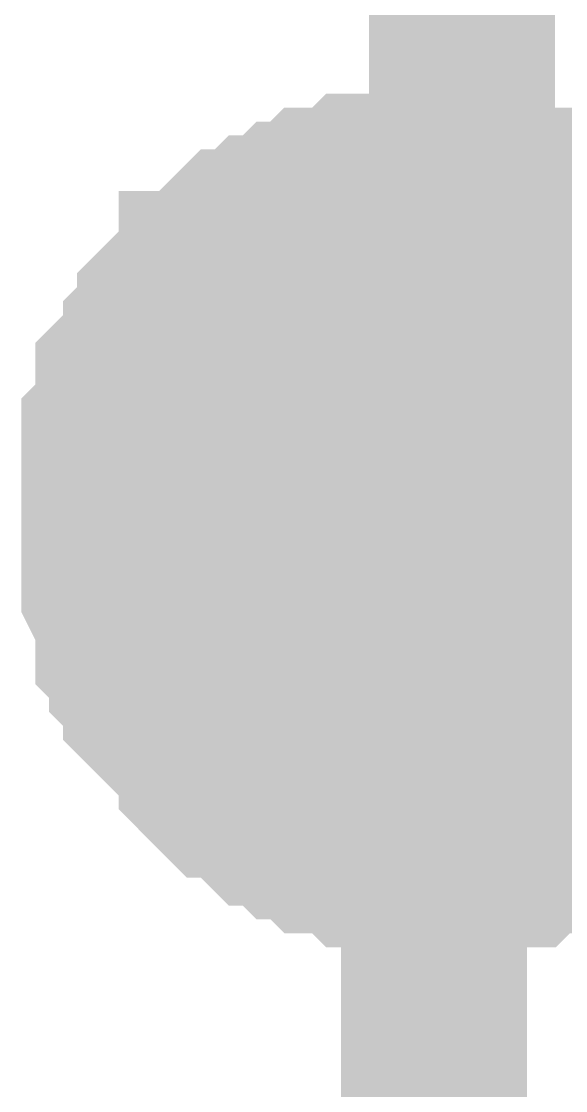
# Model space of a CAD drawing. Header units: millimetres. Extents: x 0 to 800, y 0 to 567.
# Drawn here: x 204.489 to 205.366, y 118.982 to 120.705 of the extents above; entities that cross this region are included whole.
import ezdxf

# ---------------------------------------------------------------- set-up
doc = ezdxf.new("R2010")
doc.units = ezdxf.units.MM
doc.layers.add('Sheet', color=255, linetype='Continuous')

msp = doc.modelspace()

# ---------------------------------------------------------------- linework, layer by layer
at = {"layer": 'Sheet'}
for points, const_width in [([(205.1992, 121.8493), (205.1992, 119.8782)], 0.2997), ([(204.6392, 119.9454), (204.6392, 119.9678), (204.6392, 119.9902), (204.6392, 120.0126), (204.6392, 120.035), (204.6616, 120.0574), (204.6616, 120.0798), (204.6616, 120.1246), (204.684, 120.147), (204.684, 120.147), (204.7064, 120.1694), (204.7064, 120.1918), (204.7288, 120.2142), (204.7288, 120.2366), (204.7512, 120.259), (204.7736, 120.2814), (204.796, 120.2814), (204.796, 120.3038), (204.8184, 120.3262), (204.8408, 120.3486), (204.8632, 120.3486), (204.8856, 120.371), (204.908, 120.371), (204.9304, 120.3934), (204.9528, 120.3934), (204.9752, 120.4158), (204.9976, 120.4158), (205.02, 120.4158), (205.0424, 120.4382), (205.0648, 120.4382), (205.1096, 120.4382), (205.132, 120.4382), (205.1544, 120.4382)], 0.2997), ([(204.6392, 119.9454), (204.6392, 119.9678), (204.6392, 119.9902), (204.6392, 120.0126), (204.6392, 120.035), (204.6616, 120.0574), (204.6616, 120.0798), (204.6616, 120.1246), (204.684, 120.147), (204.684, 120.147), (204.7064, 120.1694), (204.7064, 120.1918), (204.7288, 120.2142), (204.7288, 120.2366), (204.7512, 120.259), (204.7736, 120.2814), (204.796, 120.2814), (204.796, 120.3038), (204.8184, 120.3262), (204.8408, 120.3486), (204.8632, 120.3486), (204.8856, 120.371), (204.908, 120.371), (204.9304, 120.3934), (204.9528, 120.3934), (204.9752, 120.4158), (204.9976, 120.4158), (205.02, 120.4158), (205.0424, 120.4382), (205.0648, 120.4382), (205.1096, 120.4382), (205.132, 120.4382), (205.1544, 120.4382)], 0.2997), ([(205.1544, 120.4382), (205.1544, 120.4382)], 0.2997), ([(205.1544, 120.4382), (205.1768, 120.4382), (205.1992, 120.4382), (205.2216, 120.4382), (205.244, 120.4382), (205.2888, 120.4158), (205.3112, 120.4158), (205.3336, 120.4158), (205.356, 120.3934), (205.3784, 120.3934), (205.4008, 120.371), (205.4232, 120.371), (205.4456, 120.3486), (205.4456, 120.3486), (205.468, 120.3262), (205.4904, 120.3038), (205.5128, 120.2814), (205.5352, 120.2814)], 0.2997), ([(205.1544, 120.4382), (205.1544, 120.4382)], 0.2997), ([(205.1544, 120.4382), (205.1768, 120.4382), (205.1992, 120.4382), (205.2216, 120.4382), (205.244, 120.4382), (205.2888, 120.4158), (205.3112, 120.4158), (205.3336, 120.4158), (205.356, 120.3934), (205.3784, 120.3934), (205.4008, 120.371), (205.4232, 120.371), (205.4456, 120.3486), (205.4456, 120.3486), (205.468, 120.3262), (205.4904, 120.3038), (205.5128, 120.2814), (205.5352, 120.2814)], 0.2997), ([(204.6392, 119.8782), (204.6392, 119.9006), (204.6392, 119.923), (204.6392, 119.9678), (204.6392, 119.9902), (204.6616, 120.0126), (204.6616, 120.035), (204.6616, 120.0574), (204.684, 120.0798), (204.684, 120.1022), (204.7064, 120.1246), (204.7064, 120.147), (204.7288, 120.1694), (204.7288, 120.1918), (204.7512, 120.2142), (204.7736, 120.2366), (204.796, 120.2366), (204.796, 120.259), (204.8184, 120.2814), (204.8408, 120.3038), (204.8632, 120.3038), (204.8856, 120.3262), (204.908, 120.3262), (204.9304, 120.3486), (204.9528, 120.3486), (204.9752, 120.371), (204.9976, 120.371), (205.02, 120.371), (205.0424, 120.3934), (205.0648, 120.3934), (205.1096, 120.3934), (205.132, 120.3934), (205.1544, 120.3934)], 0.2997), ([(204.6392, 119.8782), (204.6392, 119.9006), (204.6392, 119.923), (204.6392, 119.9678), (204.6392, 119.9902), (204.6616, 120.0126), (204.6616, 120.035), (204.6616, 120.0574), (204.684, 120.0798), (204.684, 120.1022), (204.7064, 120.1246), (204.7064, 120.147), (204.7288, 120.1694), (204.7288, 120.1918), (204.7512, 120.2142), (204.7736, 120.2366), (204.796, 120.2366), (204.796, 120.259), (204.8184, 120.2814), (204.8408, 120.3038), (204.8632, 120.3038), (204.8856, 120.3262), (204.908, 120.3262), (204.9304, 120.3486), (204.9528, 120.3486), (204.9752, 120.371), (204.9976, 120.371), (205.02, 120.371), (205.0424, 120.3934), (205.0648, 120.3934), (205.1096, 120.3934), (205.132, 120.3934), (205.1544, 120.3934)], 0.2997), ([(204.6392, 119.8782), (204.6392, 119.9006), (204.6392, 119.923), (204.6392, 119.9678), (204.6392, 119.9902), (204.6616, 120.0126), (204.6616, 120.035), (204.6616, 120.0574), (204.684, 120.0798), (204.684, 120.1022), (204.7064, 120.1246), (204.7064, 120.147), (204.7288, 120.1694), (204.7288, 120.1918), (204.7512, 120.2142), (204.7736, 120.2366), (204.796, 120.2366), (204.796, 120.259), (204.8184, 120.2814), (204.8408, 120.3038), (204.8632, 120.3038), (204.8856, 120.3262), (204.908, 120.3262), (204.9304, 120.3486), (204.9528, 120.3486), (204.9752, 120.371), (204.9976, 120.371), (205.02, 120.371), (205.0424, 120.3934), (205.0648, 120.3934), (205.1096, 120.3934), (205.132, 120.3934), (205.1544, 120.3934)], 0.2997), ([(204.6392, 119.8782), (204.6392, 119.9006), (204.6392, 119.923), (204.6392, 119.9678), (204.6392, 119.9902), (204.6616, 120.0126), (204.6616, 120.035), (204.6616, 120.0574), (204.684, 120.0798), (204.684, 120.1022), (204.7064, 120.1246), (204.7064, 120.147), (204.7288, 120.1694), (204.7288, 120.1918), (204.7512, 120.2142), (204.7736, 120.2366), (204.796, 120.2366), (204.796, 120.259), (204.8184, 120.2814), (204.8408, 120.3038), (204.8632, 120.3038), (204.8856, 120.3262), (204.908, 120.3262), (204.9304, 120.3486), (204.9528, 120.3486), (204.9752, 120.371), (204.9976, 120.371), (205.02, 120.371), (205.0424, 120.3934), (205.0648, 120.3934), (205.1096, 120.3934), (205.132, 120.3934), (205.1544, 120.3934)], 0.2997), ([(204.684, 119.8782), (204.684, 119.9006), (204.684, 119.923), (204.684, 119.9678), (204.684, 119.9902), (204.7064, 120.0126), (204.7064, 120.035), (204.7064, 120.0574), (204.7288, 120.0798), (204.7288, 120.1022), (204.7512, 120.1246), (204.7512, 120.147), (204.7736, 120.1694), (204.7736, 120.1918), (204.796, 120.2142), (204.8184, 120.2366), (204.8408, 120.2366), (204.8408, 120.259), (204.8632, 120.2814), (204.8856, 120.3038), (204.908, 120.3038), (204.9304, 120.3262), (204.9528, 120.3262), (204.9752, 120.3486), (204.9976, 120.3486), (205.02, 120.371), (205.0424, 120.371), (205.0648, 120.371), (205.0872, 120.3934), (205.1096, 120.3934), (205.1544, 120.3934), (205.1768, 120.3934), (205.1992, 120.3934)], 0.2997), ([(204.684, 119.8782), (204.684, 119.9006), (204.684, 119.923), (204.684, 119.9678), (204.684, 119.9902), (204.7064, 120.0126), (204.7064, 120.035), (204.7064, 120.0574), (204.7288, 120.0798), (204.7288, 120.1022), (204.7512, 120.1246), (204.7512, 120.147), (204.7736, 120.1694), (204.7736, 120.1918), (204.796, 120.2142), (204.8184, 120.2366), (204.8408, 120.2366), (204.8408, 120.259), (204.8632, 120.2814), (204.8856, 120.3038), (204.908, 120.3038), (204.9304, 120.3262), (204.9528, 120.3262), (204.9752, 120.3486), (204.9976, 120.3486), (205.02, 120.371), (205.0424, 120.371), (205.0648, 120.371), (205.0872, 120.3934), (205.1096, 120.3934), (205.1544, 120.3934), (205.1768, 120.3934), (205.1992, 120.3934)], 0.2997), ([(204.684, 119.8782), (204.684, 119.9006), (204.684, 119.923), (204.684, 119.9678), (204.684, 119.9902), (204.7064, 120.0126), (204.7064, 120.035), (204.7064, 120.0574), (204.7288, 120.0798), (204.7288, 120.1022), (204.7512, 120.1246), (204.7512, 120.147), (204.7736, 120.1694), (204.7736, 120.1918), (204.796, 120.2142), (204.8184, 120.2366), (204.8408, 120.2366), (204.8408, 120.259), (204.8632, 120.2814), (204.8856, 120.3038), (204.908, 120.3038), (204.9304, 120.3262), (204.9528, 120.3262), (204.9752, 120.3486), (204.9976, 120.3486), (205.02, 120.371), (205.0424, 120.371), (205.0648, 120.371), (205.0872, 120.3934), (205.1096, 120.3934), (205.1544, 120.3934), (205.1768, 120.3934), (205.1992, 120.3934)], 0.2997), ([(204.684, 119.8782), (204.684, 119.9006), (204.684, 119.923), (204.684, 119.9678), (204.684, 119.9902), (204.7064, 120.0126), (204.7064, 120.035), (204.7064, 120.0574), (204.7288, 120.0798), (204.7288, 120.1022), (204.7512, 120.1246), (204.7512, 120.147), (204.7736, 120.1694), (204.7736, 120.1918), (204.796, 120.2142), (204.8184, 120.2366), (204.8408, 120.2366), (204.8408, 120.259), (204.8632, 120.2814), (204.8856, 120.3038), (204.908, 120.3038), (204.9304, 120.3262), (204.9528, 120.3262), (204.9752, 120.3486), (204.9976, 120.3486), (205.02, 120.371), (205.0424, 120.371), (205.0648, 120.371), (205.0872, 120.3934), (205.1096, 120.3934), (205.1544, 120.3934), (205.1768, 120.3934), (205.1992, 120.3934)], 0.2997), ([(205.1544, 120.3934), (205.1544, 120.3934)], 0.2997), ([(205.1544, 120.3934), (205.1768, 120.3934), (205.1992, 120.3934), (205.2216, 120.3934), (205.244, 120.3934), (205.2888, 120.371), (205.3112, 120.371), (205.3336, 120.371), (205.356, 120.3486), (205.3784, 120.3486), (205.4008, 120.3262), (205.4232, 120.3262), (205.4456, 120.3038), (205.4456, 120.3038), (205.468, 120.2814), (205.4904, 120.259), (205.5128, 120.2366), (205.5352, 120.2366)], 0.2997), ([(205.1544, 120.3934), (205.1544, 120.3934)], 0.2997), ([(205.1544, 120.3934), (205.1768, 120.3934), (205.1992, 120.3934), (205.2216, 120.3934), (205.244, 120.3934), (205.2888, 120.371), (205.3112, 120.371), (205.3336, 120.371), (205.356, 120.3486), (205.3784, 120.3486), (205.4008, 120.3262), (205.4232, 120.3262), (205.4456, 120.3038), (205.4456, 120.3038), (205.468, 120.2814), (205.4904, 120.259), (205.5128, 120.2366), (205.5352, 120.2366)], 0.2997), ([(205.1544, 120.3934), (205.1544, 120.3934)], 0.2997), ([(205.1544, 120.3934), (205.1768, 120.3934), (205.1992, 120.3934), (205.2216, 120.3934), (205.244, 120.3934), (205.2888, 120.371), (205.3112, 120.371), (205.3336, 120.371), (205.356, 120.3486), (205.3784, 120.3486), (205.4008, 120.3262), (205.4232, 120.3262), (205.4456, 120.3038), (205.4456, 120.3038), (205.468, 120.2814), (205.4904, 120.259), (205.5128, 120.2366), (205.5352, 120.2366)], 0.2997), ([(205.1544, 120.3934), (205.1544, 120.3934)], 0.2997), ([(205.1544, 120.3934), (205.1768, 120.3934), (205.1992, 120.3934), (205.2216, 120.3934), (205.244, 120.3934), (205.2888, 120.371), (205.3112, 120.371), (205.3336, 120.371), (205.356, 120.3486), (205.3784, 120.3486), (205.4008, 120.3262), (205.4232, 120.3262), (205.4456, 120.3038), (205.4456, 120.3038), (205.468, 120.2814), (205.4904, 120.259), (205.5128, 120.2366), (205.5352, 120.2366)], 0.2997), ([(205.1992, 120.3934), (205.1992, 120.3934)], 0.2997), ([(205.1992, 120.3934), (205.2216, 120.3934), (205.244, 120.3934), (205.2664, 120.3934), (205.2888, 120.3934), (205.3112, 120.371), (205.3336, 120.371), (205.3784, 120.371), (205.4008, 120.3486), (205.4008, 120.3486), (205.4232, 120.3262), (205.4456, 120.3262), (205.468, 120.3038), (205.4904, 120.3038), (205.5128, 120.2814), (205.5352, 120.259)], 0.2997), ([(205.1992, 120.3934), (205.1992, 120.3934)], 0.2997), ([(205.1992, 120.3934), (205.2216, 120.3934), (205.244, 120.3934), (205.2664, 120.3934), (205.2888, 120.3934), (205.3112, 120.371), (205.3336, 120.371), (205.3784, 120.371), (205.4008, 120.3486), (205.4008, 120.3486), (205.4232, 120.3262), (205.4456, 120.3262), (205.468, 120.3038), (205.4904, 120.3038), (205.5128, 120.2814), (205.5352, 120.259)], 0.2997), ([(205.1992, 120.3934), (205.1992, 120.3934)], 0.2997), ([(205.1992, 120.3934), (205.2216, 120.3934), (205.244, 120.3934), (205.2664, 120.3934), (205.2888, 120.3934), (205.3112, 120.371), (205.3336, 120.371), (205.3784, 120.371), (205.4008, 120.3486), (205.4008, 120.3486), (205.4232, 120.3262), (205.4456, 120.3262), (205.468, 120.3038), (205.4904, 120.3038), (205.5128, 120.2814), (205.5352, 120.259)], 0.2997), ([(205.1992, 120.3934), (205.1992, 120.3934)], 0.2997), ([(205.1992, 120.3934), (205.2216, 120.3934), (205.244, 120.3934), (205.2664, 120.3934), (205.2888, 120.3934), (205.3112, 120.371), (205.3336, 120.371), (205.3784, 120.371), (205.4008, 120.3486), (205.4008, 120.3486), (205.4232, 120.3262), (205.4456, 120.3262), (205.468, 120.3038), (205.4904, 120.3038), (205.5128, 120.2814), (205.5352, 120.259)], 0.2997), ([(204.6392, 119.9454), (204.6392, 119.9678), (204.6392, 119.9902), (204.6392, 120.0126), (204.6392, 120.035), (204.6616, 120.0574), (204.6616, 120.0798), (204.6616, 120.1246), (204.684, 120.147), (204.684, 120.147), (204.7064, 120.1694), (204.7064, 120.1918), (204.7288, 120.2142), (204.7288, 120.2366), (204.7512, 120.259), (204.7736, 120.2814), (204.796, 120.2814), (204.796, 120.3038), (204.8184, 120.3262), (204.8408, 120.3486), (204.8632, 120.3486), (204.8856, 120.371), (204.908, 120.371), (204.9304, 120.3934), (204.9528, 120.3934), (204.9752, 120.4158), (204.9976, 120.4158), (205.02, 120.4158), (205.0424, 120.4382), (205.0648, 120.4382), (205.1096, 120.4382), (205.132, 120.4382), (205.1544, 120.4382)], 0.0991), ([(204.6392, 119.9454), (204.6392, 119.9678), (204.6392, 119.9902), (204.6392, 120.0126), (204.6392, 120.035), (204.6616, 120.0574), (204.6616, 120.0798), (204.6616, 120.1246), (204.684, 120.147), (204.684, 120.147), (204.7064, 120.1694), (204.7064, 120.1918), (204.7288, 120.2142), (204.7288, 120.2366), (204.7512, 120.259), (204.7736, 120.2814), (204.796, 120.2814), (204.796, 120.3038), (204.8184, 120.3262), (204.8408, 120.3486), (204.8632, 120.3486), (204.8856, 120.371), (204.908, 120.371), (204.9304, 120.3934), (204.9528, 120.3934), (204.9752, 120.4158), (204.9976, 120.4158), (205.02, 120.4158), (205.0424, 120.4382), (205.0648, 120.4382), (205.1096, 120.4382), (205.132, 120.4382), (205.1544, 120.4382)], 0.0991), ([(205.1544, 120.4382), (205.1544, 120.4382)], 0.0991), ([(205.1544, 120.4382), (205.1768, 120.4382), (205.1992, 120.4382), (205.2216, 120.4382), (205.244, 120.4382), (205.2888, 120.4158), (205.3112, 120.4158), (205.3336, 120.4158), (205.356, 120.3934), (205.3784, 120.3934), (205.4008, 120.371), (205.4232, 120.371)], 0.0991), ([(205.1544, 120.4382), (205.1544, 120.4382)], 0.0991), ([(205.1544, 120.4382), (205.1768, 120.4382), (205.1992, 120.4382), (205.2216, 120.4382), (205.244, 120.4382), (205.2888, 120.4158), (205.3112, 120.4158), (205.3336, 120.4158), (205.356, 120.3934), (205.3784, 120.3934), (205.4008, 120.371), (205.4232, 120.371)], 0.0991), ([(204.6392, 119.8782), (204.6392, 119.9006), (204.6392, 119.923), (204.6392, 119.9678), (204.6392, 119.9902), (204.6616, 120.0126), (204.6616, 120.035), (204.6616, 120.0574), (204.684, 120.0798), (204.684, 120.1022), (204.7064, 120.1246), (204.7064, 120.147), (204.7288, 120.1694), (204.7288, 120.1918), (204.7512, 120.2142), (204.7736, 120.2366), (204.796, 120.2366), (204.796, 120.259), (204.8184, 120.2814), (204.8408, 120.3038), (204.8632, 120.3038), (204.8856, 120.3262), (204.908, 120.3262), (204.9304, 120.3486), (204.9528, 120.3486), (204.9752, 120.371), (204.9976, 120.371), (205.02, 120.371), (205.0424, 120.3934), (205.0648, 120.3934), (205.1096, 120.3934), (205.132, 120.3934), (205.1544, 120.3934)], 0.0991), ([(204.6392, 119.8782), (204.6392, 119.9006), (204.6392, 119.923), (204.6392, 119.9678), (204.6392, 119.9902), (204.6616, 120.0126), (204.6616, 120.035), (204.6616, 120.0574), (204.684, 120.0798), (204.684, 120.1022), (204.7064, 120.1246), (204.7064, 120.147), (204.7288, 120.1694), (204.7288, 120.1918), (204.7512, 120.2142), (204.7736, 120.2366), (204.796, 120.2366), (204.796, 120.259), (204.8184, 120.2814), (204.8408, 120.3038), (204.8632, 120.3038), (204.8856, 120.3262), (204.908, 120.3262), (204.9304, 120.3486), (204.9528, 120.3486), (204.9752, 120.371), (204.9976, 120.371), (205.02, 120.371), (205.0424, 120.3934), (205.0648, 120.3934), (205.1096, 120.3934), (205.132, 120.3934), (205.1544, 120.3934)], 0.0991), ([(204.6392, 119.8782), (204.6392, 119.9006), (204.6392, 119.923), (204.6392, 119.9678), (204.6392, 119.9902), (204.6616, 120.0126), (204.6616, 120.035), (204.6616, 120.0574), (204.684, 120.0798), (204.684, 120.1022), (204.7064, 120.1246), (204.7064, 120.147), (204.7288, 120.1694), (204.7288, 120.1918), (204.7512, 120.2142), (204.7736, 120.2366), (204.796, 120.2366), (204.796, 120.259), (204.8184, 120.2814), (204.8408, 120.3038), (204.8632, 120.3038), (204.8856, 120.3262), (204.908, 120.3262), (204.9304, 120.3486), (204.9528, 120.3486), (204.9752, 120.371), (204.9976, 120.371), (205.02, 120.371), (205.0424, 120.3934), (205.0648, 120.3934), (205.1096, 120.3934), (205.132, 120.3934), (205.1544, 120.3934)], 0.0991), ([(204.6392, 119.8782), (204.6392, 119.9006), (204.6392, 119.923), (204.6392, 119.9678), (204.6392, 119.9902), (204.6616, 120.0126), (204.6616, 120.035), (204.6616, 120.0574), (204.684, 120.0798), (204.684, 120.1022), (204.7064, 120.1246), (204.7064, 120.147), (204.7288, 120.1694), (204.7288, 120.1918), (204.7512, 120.2142), (204.7736, 120.2366), (204.796, 120.2366), (204.796, 120.259), (204.8184, 120.2814), (204.8408, 120.3038), (204.8632, 120.3038), (204.8856, 120.3262), (204.908, 120.3262), (204.9304, 120.3486), (204.9528, 120.3486), (204.9752, 120.371), (204.9976, 120.371), (205.02, 120.371), (205.0424, 120.3934), (205.0648, 120.3934), (205.1096, 120.3934), (205.132, 120.3934), (205.1544, 120.3934)], 0.0991), ([(204.684, 119.8782), (204.684, 119.9006), (204.684, 119.923), (204.684, 119.9678), (204.684, 119.9902), (204.7064, 120.0126), (204.7064, 120.035), (204.7064, 120.0574), (204.7288, 120.0798), (204.7288, 120.1022), (204.7512, 120.1246), (204.7512, 120.147), (204.7736, 120.1694), (204.7736, 120.1918), (204.796, 120.2142), (204.8184, 120.2366), (204.8408, 120.2366), (204.8408, 120.259), (204.8632, 120.2814), (204.8856, 120.3038), (204.908, 120.3038), (204.9304, 120.3262), (204.9528, 120.3262), (204.9752, 120.3486), (204.9976, 120.3486), (205.02, 120.371), (205.0424, 120.371), (205.0648, 120.371), (205.0872, 120.3934), (205.1096, 120.3934), (205.1544, 120.3934), (205.1768, 120.3934), (205.1992, 120.3934)], 0.0991), ([(204.684, 119.8782), (204.684, 119.9006), (204.684, 119.923), (204.684, 119.9678), (204.684, 119.9902), (204.7064, 120.0126), (204.7064, 120.035), (204.7064, 120.0574), (204.7288, 120.0798), (204.7288, 120.1022), (204.7512, 120.1246), (204.7512, 120.147), (204.7736, 120.1694), (204.7736, 120.1918), (204.796, 120.2142), (204.8184, 120.2366), (204.8408, 120.2366), (204.8408, 120.259), (204.8632, 120.2814), (204.8856, 120.3038), (204.908, 120.3038), (204.9304, 120.3262), (204.9528, 120.3262), (204.9752, 120.3486), (204.9976, 120.3486), (205.02, 120.371), (205.0424, 120.371), (205.0648, 120.371), (205.0872, 120.3934), (205.1096, 120.3934), (205.1544, 120.3934), (205.1768, 120.3934), (205.1992, 120.3934)], 0.0991), ([(204.684, 119.8782), (204.684, 119.9006), (204.684, 119.923), (204.684, 119.9678), (204.684, 119.9902), (204.7064, 120.0126), (204.7064, 120.035), (204.7064, 120.0574), (204.7288, 120.0798), (204.7288, 120.1022), (204.7512, 120.1246), (204.7512, 120.147), (204.7736, 120.1694), (204.7736, 120.1918), (204.796, 120.2142), (204.8184, 120.2366), (204.8408, 120.2366), (204.8408, 120.259), (204.8632, 120.2814), (204.8856, 120.3038), (204.908, 120.3038), (204.9304, 120.3262), (204.9528, 120.3262), (204.9752, 120.3486), (204.9976, 120.3486), (205.02, 120.371), (205.0424, 120.371), (205.0648, 120.371), (205.0872, 120.3934), (205.1096, 120.3934), (205.1544, 120.3934), (205.1768, 120.3934), (205.1992, 120.3934)], 0.0991), ([(204.684, 119.8782), (204.684, 119.9006), (204.684, 119.923), (204.684, 119.9678), (204.684, 119.9902), (204.7064, 120.0126), (204.7064, 120.035), (204.7064, 120.0574), (204.7288, 120.0798), (204.7288, 120.1022), (204.7512, 120.1246), (204.7512, 120.147), (204.7736, 120.1694), (204.7736, 120.1918), (204.796, 120.2142), (204.8184, 120.2366), (204.8408, 120.2366), (204.8408, 120.259), (204.8632, 120.2814), (204.8856, 120.3038), (204.908, 120.3038), (204.9304, 120.3262), (204.9528, 120.3262), (204.9752, 120.3486), (204.9976, 120.3486), (205.02, 120.371), (205.0424, 120.371), (205.0648, 120.371), (205.0872, 120.3934), (205.1096, 120.3934), (205.1544, 120.3934), (205.1768, 120.3934), (205.1992, 120.3934)], 0.0991), ([(205.1544, 120.3934), (205.1544, 120.3934)], 0.0991), ([(205.1544, 120.3934), (205.1768, 120.3934), (205.1992, 120.3934), (205.2216, 120.3934), (205.244, 120.3934), (205.2888, 120.371), (205.3112, 120.371), (205.3336, 120.371), (205.356, 120.3486), (205.3784, 120.3486), (205.4008, 120.3262), (205.4232, 120.3262)], 0.0991), ([(205.1544, 120.3934), (205.1544, 120.3934)], 0.0991), ([(205.1544, 120.3934), (205.1768, 120.3934), (205.1992, 120.3934), (205.2216, 120.3934), (205.244, 120.3934), (205.2888, 120.371), (205.3112, 120.371), (205.3336, 120.371), (205.356, 120.3486), (205.3784, 120.3486), (205.4008, 120.3262), (205.4232, 120.3262)], 0.0991), ([(205.1544, 120.3934), (205.1544, 120.3934)], 0.0991), ([(205.1544, 120.3934), (205.1768, 120.3934), (205.1992, 120.3934), (205.2216, 120.3934), (205.244, 120.3934), (205.2888, 120.371), (205.3112, 120.371), (205.3336, 120.371), (205.356, 120.3486), (205.3784, 120.3486), (205.4008, 120.3262), (205.4232, 120.3262)], 0.0991), ([(205.1544, 120.3934), (205.1544, 120.3934)], 0.0991), ([(205.1544, 120.3934), (205.1768, 120.3934), (205.1992, 120.3934), (205.2216, 120.3934), (205.244, 120.3934), (205.2888, 120.371), (205.3112, 120.371), (205.3336, 120.371), (205.356, 120.3486), (205.3784, 120.3486), (205.4008, 120.3262), (205.4232, 120.3262)], 0.0991), ([(205.1992, 120.3934), (205.1992, 120.3934)], 0.0991), ([(205.1992, 120.3934), (205.2216, 120.3934), (205.244, 120.3934), (205.2664, 120.3934), (205.2888, 120.3934), (205.3112, 120.371), (205.3336, 120.371), (205.3784, 120.371), (205.4008, 120.3486), (205.4008, 120.3486), (205.4232, 120.3262)], 0.0991), ([(205.1992, 120.3934), (205.1992, 120.3934)], 0.0991), ([(205.1992, 120.3934), (205.2216, 120.3934), (205.244, 120.3934), (205.2664, 120.3934), (205.2888, 120.3934), (205.3112, 120.371), (205.3336, 120.371), (205.3784, 120.371), (205.4008, 120.3486), (205.4008, 120.3486), (205.4232, 120.3262)], 0.0991), ([(205.1992, 120.3934), (205.1992, 120.3934)], 0.0991), ([(205.1992, 120.3934), (205.2216, 120.3934), (205.244, 120.3934), (205.2664, 120.3934), (205.2888, 120.3934), (205.3112, 120.371), (205.3336, 120.371), (205.3784, 120.371), (205.4008, 120.3486), (205.4008, 120.3486), (205.4232, 120.3262)], 0.0991), ([(205.1992, 120.3934), (205.1992, 120.3934)], 0.0991), ([(205.1992, 120.3934), (205.2216, 120.3934), (205.244, 120.3934), (205.2664, 120.3934), (205.2888, 120.3934), (205.3112, 120.371), (205.3336, 120.371), (205.3784, 120.371), (205.4008, 120.3486), (205.4008, 120.3486), (205.4232, 120.3262)], 0.0991), ([(205.1544, 119.4302), (205.132, 119.4302), (205.1096, 119.4302), (205.0648, 119.4302), (205.0424, 119.4302), (205.02, 119.4526), (204.9976, 119.4526), (204.9752, 119.4526), (204.9528, 119.475), (204.9304, 119.475), (204.908, 119.4974), (204.8856, 119.4974), (204.8632, 119.5198), (204.8408, 119.5198), (204.8184, 119.5422), (204.796, 119.5646), (204.796, 119.587), (204.7736, 119.587), (204.7512, 119.6094), (204.7288, 119.6318), (204.7288, 119.6542), (204.7064, 119.6766), (204.7064, 119.699), (204.684, 119.7214), (204.684, 119.7438), (204.6616, 119.7662), (204.6616, 119.7886), (204.6616, 119.811), (204.6392, 119.8334), (204.6392, 119.8558), (204.6392, 119.9006), (204.6392, 119.923), (204.6392, 119.9454)], 0.2997), ([(204.6392, 119.9454), (204.6392, 119.9454)], 0.2997), ([(205.1544, 119.4302), (205.132, 119.4302), (205.1096, 119.4302), (205.0648, 119.4302), (205.0424, 119.4302), (205.02, 119.4526), (204.9976, 119.4526), (204.9752, 119.4526), (204.9528, 119.475), (204.9304, 119.475), (204.908, 119.4974), (204.8856, 119.4974), (204.8632, 119.5198), (204.8408, 119.5198), (204.8184, 119.5422), (204.796, 119.5646), (204.796, 119.587), (204.7736, 119.587), (204.7512, 119.6094), (204.7288, 119.6318), (204.7288, 119.6542), (204.7064, 119.6766), (204.7064, 119.699), (204.684, 119.7214), (204.684, 119.7438), (204.6616, 119.7662), (204.6616, 119.7886), (204.6616, 119.811), (204.6392, 119.8334), (204.6392, 119.8558), (204.6392, 119.9006), (204.6392, 119.923), (204.6392, 119.9454)], 0.2997), ([(204.6392, 119.9454), (204.6392, 119.9454)], 0.2997), ([(205.1544, 116.8096), (205.1544, 119.8782), (205.1544, 119.9454)], 0.2997), ([(205.1544, 119.363), (205.132, 119.363), (205.1096, 119.363), (205.0648, 119.363), (205.0424, 119.363), (205.02, 119.3854), (204.9976, 119.3854), (204.9752, 119.3854), (204.9528, 119.4078), (204.9304, 119.4078), (204.908, 119.4302), (204.8856, 119.4302), (204.8632, 119.4526), (204.8408, 119.475), (204.8184, 119.475), (204.796, 119.4974), (204.796, 119.5198), (204.7736, 119.5422), (204.7512, 119.5646), (204.7288, 119.587), (204.7288, 119.587), (204.7064, 119.6094), (204.7064, 119.6318), (204.684, 119.6542), (204.684, 119.6766), (204.6616, 119.699), (204.6616, 119.7214), (204.6616, 119.7438), (204.6392, 119.7886), (204.6392, 119.811), (204.6392, 119.8334), (204.6392, 119.8558), (204.6392, 119.8782)], 0.2997), ([(204.6392, 119.8782), (204.6392, 119.8782)], 0.2997), ([(205.1544, 119.363), (205.132, 119.363), (205.1096, 119.363), (205.0648, 119.363), (205.0424, 119.363), (205.02, 119.3854), (204.9976, 119.3854), (204.9752, 119.3854), (204.9528, 119.4078), (204.9304, 119.4078), (204.908, 119.4302), (204.8856, 119.4302), (204.8632, 119.4526), (204.8408, 119.475), (204.8184, 119.475), (204.796, 119.4974), (204.796, 119.5198), (204.7736, 119.5422), (204.7512, 119.5646), (204.7288, 119.587), (204.7288, 119.587), (204.7064, 119.6094), (204.7064, 119.6318), (204.684, 119.6542), (204.684, 119.6766), (204.6616, 119.699), (204.6616, 119.7214), (204.6616, 119.7438), (204.6392, 119.7886), (204.6392, 119.811), (204.6392, 119.8334), (204.6392, 119.8558), (204.6392, 119.8782)], 0.2997), ([(204.6392, 119.8782), (204.6392, 119.8782)], 0.2997), ([(205.1544, 119.363), (205.132, 119.363), (205.1096, 119.363), (205.0648, 119.363), (205.0424, 119.363), (205.02, 119.3854), (204.9976, 119.3854), (204.9752, 119.3854), (204.9528, 119.4078), (204.9304, 119.4078), (204.908, 119.4302), (204.8856, 119.4302), (204.8632, 119.4526), (204.8408, 119.475), (204.8184, 119.475), (204.796, 119.4974), (204.796, 119.5198), (204.7736, 119.5422), (204.7512, 119.5646), (204.7288, 119.587), (204.7288, 119.587), (204.7064, 119.6094), (204.7064, 119.6318), (204.684, 119.6542), (204.684, 119.6766), (204.6616, 119.699), (204.6616, 119.7214), (204.6616, 119.7438), (204.6392, 119.7886), (204.6392, 119.811), (204.6392, 119.8334), (204.6392, 119.8558), (204.6392, 119.8782)], 0.2997), ([(204.6392, 119.8782), (204.6392, 119.8782)], 0.2997), ([(205.1544, 119.363), (205.132, 119.363), (205.1096, 119.363), (205.0648, 119.363), (205.0424, 119.363), (205.02, 119.3854), (204.9976, 119.3854), (204.9752, 119.3854), (204.9528, 119.4078), (204.9304, 119.4078), (204.908, 119.4302), (204.8856, 119.4302), (204.8632, 119.4526), (204.8408, 119.475), (204.8184, 119.475), (204.796, 119.4974), (204.796, 119.5198), (204.7736, 119.5422), (204.7512, 119.5646), (204.7288, 119.587), (204.7288, 119.587), (204.7064, 119.6094), (204.7064, 119.6318), (204.684, 119.6542), (204.684, 119.6766), (204.6616, 119.699), (204.6616, 119.7214), (204.6616, 119.7438), (204.6392, 119.7886), (204.6392, 119.811), (204.6392, 119.8334), (204.6392, 119.8558), (204.6392, 119.8782)], 0.2997), ([(204.6392, 119.8782), (204.6392, 119.8782)], 0.2997), ([(205.1992, 119.363), (205.1768, 119.363), (205.1544, 119.363), (205.1096, 119.363), (205.0872, 119.363), (205.0648, 119.3854), (205.0424, 119.3854), (205.02, 119.3854), (204.9976, 119.4078), (204.9752, 119.4078), (204.9528, 119.4302), (204.9304, 119.4302), (204.908, 119.4526), (204.8856, 119.475), (204.8632, 119.475), (204.8408, 119.4974), (204.8408, 119.5198), (204.8184, 119.5422), (204.796, 119.5646), (204.7736, 119.587), (204.7736, 119.587), (204.7512, 119.6094), (204.7512, 119.6318), (204.7288, 119.6542), (204.7288, 119.6766), (204.7064, 119.699), (204.7064, 119.7214), (204.7064, 119.7438), (204.684, 119.7886), (204.684, 119.811), (204.684, 119.8334), (204.684, 119.8558), (204.684, 119.8782)], 0.2997), ([(204.684, 119.8782), (204.684, 119.8782)], 0.2997), ([(205.1992, 119.363), (205.1768, 119.363), (205.1544, 119.363), (205.1096, 119.363), (205.0872, 119.363), (205.0648, 119.3854), (205.0424, 119.3854), (205.02, 119.3854), (204.9976, 119.4078), (204.9752, 119.4078), (204.9528, 119.4302), (204.9304, 119.4302), (204.908, 119.4526), (204.8856, 119.475), (204.8632, 119.475), (204.8408, 119.4974), (204.8408, 119.5198), (204.8184, 119.5422), (204.796, 119.5646), (204.7736, 119.587), (204.7736, 119.587), (204.7512, 119.6094), (204.7512, 119.6318), (204.7288, 119.6542), (204.7288, 119.6766), (204.7064, 119.699), (204.7064, 119.7214), (204.7064, 119.7438), (204.684, 119.7886), (204.684, 119.811), (204.684, 119.8334), (204.684, 119.8558), (204.684, 119.8782)], 0.2997), ([(204.684, 119.8782), (204.684, 119.8782)], 0.2997), ([(205.1992, 119.363), (205.1768, 119.363), (205.1544, 119.363), (205.1096, 119.363), (205.0872, 119.363), (205.0648, 119.3854), (205.0424, 119.3854), (205.02, 119.3854), (204.9976, 119.4078), (204.9752, 119.4078), (204.9528, 119.4302), (204.9304, 119.4302), (204.908, 119.4526), (204.8856, 119.475), (204.8632, 119.475), (204.8408, 119.4974), (204.8408, 119.5198), (204.8184, 119.5422), (204.796, 119.5646), (204.7736, 119.587), (204.7736, 119.587), (204.7512, 119.6094), (204.7512, 119.6318), (204.7288, 119.6542), (204.7288, 119.6766), (204.7064, 119.699), (204.7064, 119.7214), (204.7064, 119.7438), (204.684, 119.7886), (204.684, 119.811), (204.684, 119.8334), (204.684, 119.8558), (204.684, 119.8782)], 0.2997), ([(204.684, 119.8782), (204.684, 119.8782)], 0.2997), ([(205.1992, 119.363), (205.1768, 119.363), (205.1544, 119.363), (205.1096, 119.363), (205.0872, 119.363), (205.0648, 119.3854), (205.0424, 119.3854), (205.02, 119.3854), (204.9976, 119.4078), (204.9752, 119.4078), (204.9528, 119.4302), (204.9304, 119.4302), (204.908, 119.4526), (204.8856, 119.475), (204.8632, 119.475), (204.8408, 119.4974), (204.8408, 119.5198), (204.8184, 119.5422), (204.796, 119.5646), (204.7736, 119.587), (204.7736, 119.587), (204.7512, 119.6094), (204.7512, 119.6318), (204.7288, 119.6542), (204.7288, 119.6766), (204.7064, 119.699), (204.7064, 119.7214), (204.7064, 119.7438), (204.684, 119.7886), (204.684, 119.811), (204.684, 119.8334), (204.684, 119.8558), (204.684, 119.8782)], 0.2997), ([(204.684, 119.8782), (204.684, 119.8782)], 0.2997), ([(205.1544, 119.8782), (205.1992, 119.8782), (215.0549, 119.8782)], 0.2997), ([(205.1544, 119.4302), (205.132, 119.4302), (205.1096, 119.4302), (205.0648, 119.4302), (205.0424, 119.4302), (205.02, 119.4526), (204.9976, 119.4526), (204.9752, 119.4526), (204.9528, 119.475), (204.9304, 119.475), (204.908, 119.4974), (204.8856, 119.4974), (204.8632, 119.5198), (204.8408, 119.5198), (204.8184, 119.5422), (204.796, 119.5646), (204.796, 119.587), (204.7736, 119.587), (204.7512, 119.6094), (204.7288, 119.6318), (204.7288, 119.6542), (204.7064, 119.6766), (204.7064, 119.699), (204.684, 119.7214), (204.684, 119.7438), (204.6616, 119.7662), (204.6616, 119.7886), (204.6616, 119.811), (204.6392, 119.8334), (204.6392, 119.8558), (204.6392, 119.9006), (204.6392, 119.923), (204.6392, 119.9454)], 0.0991), ([(204.6392, 119.9454), (204.6392, 119.9454)], 0.0991), ([(205.1544, 119.4302), (205.132, 119.4302), (205.1096, 119.4302), (205.0648, 119.4302), (205.0424, 119.4302), (205.02, 119.4526), (204.9976, 119.4526), (204.9752, 119.4526), (204.9528, 119.475), (204.9304, 119.475), (204.908, 119.4974), (204.8856, 119.4974), (204.8632, 119.5198), (204.8408, 119.5198), (204.8184, 119.5422), (204.796, 119.5646), (204.796, 119.587), (204.7736, 119.587), (204.7512, 119.6094), (204.7288, 119.6318), (204.7288, 119.6542), (204.7064, 119.6766), (204.7064, 119.699), (204.684, 119.7214), (204.684, 119.7438), (204.6616, 119.7662), (204.6616, 119.7886), (204.6616, 119.811), (204.6392, 119.8334), (204.6392, 119.8558), (204.6392, 119.9006), (204.6392, 119.923), (204.6392, 119.9454)], 0.0991), ([(204.6392, 119.9454), (204.6392, 119.9454)], 0.0991), ([(205.1544, 119.363), (205.132, 119.363), (205.1096, 119.363), (205.0648, 119.363), (205.0424, 119.363), (205.02, 119.3854), (204.9976, 119.3854), (204.9752, 119.3854), (204.9528, 119.4078), (204.9304, 119.4078), (204.908, 119.4302), (204.8856, 119.4302), (204.8632, 119.4526), (204.8408, 119.475), (204.8184, 119.475), (204.796, 119.4974), (204.796, 119.5198), (204.7736, 119.5422), (204.7512, 119.5646), (204.7288, 119.587), (204.7288, 119.587), (204.7064, 119.6094), (204.7064, 119.6318), (204.684, 119.6542), (204.684, 119.6766), (204.6616, 119.699), (204.6616, 119.7214), (204.6616, 119.7438), (204.6392, 119.7886), (204.6392, 119.811), (204.6392, 119.8334), (204.6392, 119.8558), (204.6392, 119.8782)], 0.0991), ([(204.6392, 119.8782), (204.6392, 119.8782)], 0.0991), ([(205.1544, 119.363), (205.132, 119.363), (205.1096, 119.363), (205.0648, 119.363), (205.0424, 119.363), (205.02, 119.3854), (204.9976, 119.3854), (204.9752, 119.3854), (204.9528, 119.4078), (204.9304, 119.4078), (204.908, 119.4302), (204.8856, 119.4302), (204.8632, 119.4526), (204.8408, 119.475), (204.8184, 119.475), (204.796, 119.4974), (204.796, 119.5198), (204.7736, 119.5422), (204.7512, 119.5646), (204.7288, 119.587), (204.7288, 119.587), (204.7064, 119.6094), (204.7064, 119.6318), (204.684, 119.6542), (204.684, 119.6766), (204.6616, 119.699), (204.6616, 119.7214), (204.6616, 119.7438), (204.6392, 119.7886), (204.6392, 119.811), (204.6392, 119.8334), (204.6392, 119.8558), (204.6392, 119.8782)], 0.0991), ([(204.6392, 119.8782), (204.6392, 119.8782)], 0.0991), ([(205.1544, 119.363), (205.132, 119.363), (205.1096, 119.363), (205.0648, 119.363), (205.0424, 119.363), (205.02, 119.3854), (204.9976, 119.3854), (204.9752, 119.3854), (204.9528, 119.4078), (204.9304, 119.4078), (204.908, 119.4302), (204.8856, 119.4302), (204.8632, 119.4526), (204.8408, 119.475), (204.8184, 119.475), (204.796, 119.4974), (204.796, 119.5198), (204.7736, 119.5422), (204.7512, 119.5646), (204.7288, 119.587), (204.7288, 119.587), (204.7064, 119.6094), (204.7064, 119.6318), (204.684, 119.6542), (204.684, 119.6766), (204.6616, 119.699), (204.6616, 119.7214), (204.6616, 119.7438), (204.6392, 119.7886), (204.6392, 119.811), (204.6392, 119.8334), (204.6392, 119.8558), (204.6392, 119.8782)], 0.0991), ([(204.6392, 119.8782), (204.6392, 119.8782)], 0.0991), ([(205.1544, 119.363), (205.132, 119.363), (205.1096, 119.363), (205.0648, 119.363), (205.0424, 119.363), (205.02, 119.3854), (204.9976, 119.3854), (204.9752, 119.3854), (204.9528, 119.4078), (204.9304, 119.4078), (204.908, 119.4302), (204.8856, 119.4302), (204.8632, 119.4526), (204.8408, 119.475), (204.8184, 119.475), (204.796, 119.4974), (204.796, 119.5198), (204.7736, 119.5422), (204.7512, 119.5646), (204.7288, 119.587), (204.7288, 119.587), (204.7064, 119.6094), (204.7064, 119.6318), (204.684, 119.6542), (204.684, 119.6766), (204.6616, 119.699), (204.6616, 119.7214), (204.6616, 119.7438), (204.6392, 119.7886), (204.6392, 119.811), (204.6392, 119.8334), (204.6392, 119.8558), (204.6392, 119.8782)], 0.0991), ([(204.6392, 119.8782), (204.6392, 119.8782)], 0.0991), ([(205.1992, 119.363), (205.1768, 119.363), (205.1544, 119.363), (205.1096, 119.363), (205.0872, 119.363), (205.0648, 119.3854), (205.0424, 119.3854), (205.02, 119.3854), (204.9976, 119.4078), (204.9752, 119.4078), (204.9528, 119.4302), (204.9304, 119.4302), (204.908, 119.4526), (204.8856, 119.475), (204.8632, 119.475), (204.8408, 119.4974), (204.8408, 119.5198), (204.8184, 119.5422), (204.796, 119.5646), (204.7736, 119.587), (204.7736, 119.587), (204.7512, 119.6094), (204.7512, 119.6318), (204.7288, 119.6542), (204.7288, 119.6766), (204.7064, 119.699), (204.7064, 119.7214), (204.7064, 119.7438), (204.684, 119.7886), (204.684, 119.811), (204.684, 119.8334), (204.684, 119.8558), (204.684, 119.8782)], 0.0991), ([(204.684, 119.8782), (204.684, 119.8782)], 0.0991), ([(205.1992, 119.363), (205.1768, 119.363), (205.1544, 119.363), (205.1096, 119.363), (205.0872, 119.363), (205.0648, 119.3854), (205.0424, 119.3854), (205.02, 119.3854), (204.9976, 119.4078), (204.9752, 119.4078), (204.9528, 119.4302), (204.9304, 119.4302), (204.908, 119.4526), (204.8856, 119.475), (204.8632, 119.475), (204.8408, 119.4974), (204.8408, 119.5198), (204.8184, 119.5422), (204.796, 119.5646), (204.7736, 119.587), (204.7736, 119.587), (204.7512, 119.6094), (204.7512, 119.6318), (204.7288, 119.6542), (204.7288, 119.6766), (204.7064, 119.699), (204.7064, 119.7214), (204.7064, 119.7438), (204.684, 119.7886), (204.684, 119.811), (204.684, 119.8334), (204.684, 119.8558), (204.684, 119.8782)], 0.0991), ([(204.684, 119.8782), (204.684, 119.8782)], 0.0991), ([(205.1992, 119.363), (205.1768, 119.363), (205.1544, 119.363), (205.1096, 119.363), (205.0872, 119.363), (205.0648, 119.3854), (205.0424, 119.3854), (205.02, 119.3854), (204.9976, 119.4078), (204.9752, 119.4078), (204.9528, 119.4302), (204.9304, 119.4302), (204.908, 119.4526), (204.8856, 119.475), (204.8632, 119.475), (204.8408, 119.4974), (204.8408, 119.5198), (204.8184, 119.5422), (204.796, 119.5646), (204.7736, 119.587), (204.7736, 119.587), (204.7512, 119.6094), (204.7512, 119.6318), (204.7288, 119.6542), (204.7288, 119.6766), (204.7064, 119.699), (204.7064, 119.7214), (204.7064, 119.7438), (204.684, 119.7886), (204.684, 119.811), (204.684, 119.8334), (204.684, 119.8558), (204.684, 119.8782)], 0.0991), ([(204.684, 119.8782), (204.684, 119.8782)], 0.0991), ([(205.1992, 119.363), (205.1768, 119.363), (205.1544, 119.363), (205.1096, 119.363), (205.0872, 119.363), (205.0648, 119.3854), (205.0424, 119.3854), (205.02, 119.3854), (204.9976, 119.4078), (204.9752, 119.4078), (204.9528, 119.4302), (204.9304, 119.4302), (204.908, 119.4526), (204.8856, 119.475), (204.8632, 119.475), (204.8408, 119.4974), (204.8408, 119.5198), (204.8184, 119.5422), (204.796, 119.5646), (204.7736, 119.587), (204.7736, 119.587), (204.7512, 119.6094), (204.7512, 119.6318), (204.7288, 119.6542), (204.7288, 119.6766), (204.7064, 119.699), (204.7064, 119.7214), (204.7064, 119.7438), (204.684, 119.7886), (204.684, 119.811), (204.684, 119.8334), (204.684, 119.8558), (204.684, 119.8782)], 0.0991), ([(204.684, 119.8782), (204.684, 119.8782)], 0.0991), ([(205.5352, 119.587), (205.5128, 119.587), (205.4904, 119.5646), (205.468, 119.5422), (205.4456, 119.5198), (205.4456, 119.5198), (205.4232, 119.4974), (205.4008, 119.4974), (205.3784, 119.475), (205.356, 119.475), (205.3336, 119.4526), (205.3112, 119.4526), (205.2888, 119.4526), (205.244, 119.4302), (205.2216, 119.4302), (205.1992, 119.4302), (205.1768, 119.4302), (205.1544, 119.4302)], 0.2997), ([(205.5352, 119.587), (205.5128, 119.587), (205.4904, 119.5646), (205.468, 119.5422), (205.4456, 119.5198), (205.4456, 119.5198), (205.4232, 119.4974), (205.4008, 119.4974), (205.3784, 119.475), (205.356, 119.475), (205.3336, 119.4526), (205.3112, 119.4526), (205.2888, 119.4526), (205.244, 119.4302), (205.2216, 119.4302), (205.1992, 119.4302), (205.1768, 119.4302), (205.1544, 119.4302)], 0.2997), ([(205.5352, 119.5422), (205.5128, 119.5198), (205.4904, 119.4974), (205.468, 119.475), (205.4456, 119.475), (205.4456, 119.4526), (205.4232, 119.4302), (205.4008, 119.4302), (205.3784, 119.4078), (205.356, 119.4078), (205.3336, 119.3854), (205.3112, 119.3854), (205.2888, 119.3854), (205.244, 119.363), (205.2216, 119.363), (205.1992, 119.363), (205.1768, 119.363), (205.1544, 119.363)], 0.2997), ([(205.5352, 119.5422), (205.5128, 119.5198), (205.4904, 119.4974), (205.468, 119.475), (205.4456, 119.475), (205.4456, 119.4526), (205.4232, 119.4302), (205.4008, 119.4302), (205.3784, 119.4078), (205.356, 119.4078), (205.3336, 119.3854), (205.3112, 119.3854), (205.2888, 119.3854), (205.244, 119.363), (205.2216, 119.363), (205.1992, 119.363), (205.1768, 119.363), (205.1544, 119.363)], 0.2997), ([(205.5352, 119.5422), (205.5128, 119.5198), (205.4904, 119.4974), (205.468, 119.475), (205.4456, 119.475), (205.4456, 119.4526), (205.4232, 119.4302), (205.4008, 119.4302), (205.3784, 119.4078), (205.356, 119.4078), (205.3336, 119.3854), (205.3112, 119.3854), (205.2888, 119.3854), (205.244, 119.363), (205.2216, 119.363), (205.1992, 119.363), (205.1768, 119.363), (205.1544, 119.363)], 0.2997), ([(205.5352, 119.5422), (205.5128, 119.5198), (205.4904, 119.4974), (205.468, 119.475), (205.4456, 119.475), (205.4456, 119.4526), (205.4232, 119.4302), (205.4008, 119.4302), (205.3784, 119.4078), (205.356, 119.4078), (205.3336, 119.3854), (205.3112, 119.3854), (205.2888, 119.3854), (205.244, 119.363), (205.2216, 119.363), (205.1992, 119.363), (205.1768, 119.363), (205.1544, 119.363)], 0.2997), ([(205.5352, 119.4974), (205.5128, 119.475), (205.4904, 119.475), (205.468, 119.4526), (205.4456, 119.4302), (205.4232, 119.4302), (205.4008, 119.4078), (205.4008, 119.4078), (205.3784, 119.3854), (205.3336, 119.3854), (205.3112, 119.3854), (205.2888, 119.363), (205.2664, 119.363), (205.244, 119.363), (205.2216, 119.363), (205.1992, 119.363)], 0.2997), ([(205.5352, 119.4974), (205.5128, 119.475), (205.4904, 119.475), (205.468, 119.4526), (205.4456, 119.4302), (205.4232, 119.4302), (205.4008, 119.4078), (205.4008, 119.4078), (205.3784, 119.3854), (205.3336, 119.3854), (205.3112, 119.3854), (205.2888, 119.363), (205.2664, 119.363), (205.244, 119.363), (205.2216, 119.363), (205.1992, 119.363)], 0.2997), ([(205.5352, 119.4974), (205.5128, 119.475), (205.4904, 119.475), (205.468, 119.4526), (205.4456, 119.4302), (205.4232, 119.4302), (205.4008, 119.4078), (205.4008, 119.4078), (205.3784, 119.3854), (205.3336, 119.3854), (205.3112, 119.3854), (205.2888, 119.363), (205.2664, 119.363), (205.244, 119.363), (205.2216, 119.363), (205.1992, 119.363)], 0.2997), ([(205.5352, 119.4974), (205.5128, 119.475), (205.4904, 119.475), (205.468, 119.4526), (205.4456, 119.4302), (205.4232, 119.4302), (205.4008, 119.4078), (205.4008, 119.4078), (205.3784, 119.3854), (205.3336, 119.3854), (205.3112, 119.3854), (205.2888, 119.363), (205.2664, 119.363), (205.244, 119.363), (205.2216, 119.363), (205.1992, 119.363)], 0.2997), ([(205.4232, 119.4974), (205.4008, 119.4974), (205.3784, 119.475), (205.356, 119.475), (205.3336, 119.4526), (205.3112, 119.4526), (205.2888, 119.4526), (205.244, 119.4302), (205.2216, 119.4302), (205.1992, 119.4302), (205.1768, 119.4302), (205.1544, 119.4302)], 0.0991), ([(205.4232, 119.4974), (205.4008, 119.4974), (205.3784, 119.475), (205.356, 119.475), (205.3336, 119.4526), (205.3112, 119.4526), (205.2888, 119.4526), (205.244, 119.4302), (205.2216, 119.4302), (205.1992, 119.4302), (205.1768, 119.4302), (205.1544, 119.4302)], 0.0991), ([(205.4232, 119.4302), (205.4008, 119.4302), (205.3784, 119.4078), (205.356, 119.4078), (205.3336, 119.3854), (205.3112, 119.3854), (205.2888, 119.3854), (205.244, 119.363), (205.2216, 119.363), (205.1992, 119.363), (205.1768, 119.363), (205.1544, 119.363)], 0.0991), ([(205.4232, 119.4302), (205.4008, 119.4302), (205.3784, 119.4078), (205.356, 119.4078), (205.3336, 119.3854), (205.3112, 119.3854), (205.2888, 119.3854), (205.244, 119.363), (205.2216, 119.363), (205.1992, 119.363), (205.1768, 119.363), (205.1544, 119.363)], 0.0991), ([(205.4232, 119.4302), (205.4008, 119.4302), (205.3784, 119.4078), (205.356, 119.4078), (205.3336, 119.3854), (205.3112, 119.3854), (205.2888, 119.3854), (205.244, 119.363), (205.2216, 119.363), (205.1992, 119.363), (205.1768, 119.363), (205.1544, 119.363)], 0.0991), ([(205.4232, 119.4302), (205.4008, 119.4302), (205.3784, 119.4078), (205.356, 119.4078), (205.3336, 119.3854), (205.3112, 119.3854), (205.2888, 119.3854), (205.244, 119.363), (205.2216, 119.363), (205.1992, 119.363), (205.1768, 119.363), (205.1544, 119.363)], 0.0991), ([(205.4232, 119.4302), (205.4008, 119.4078), (205.4008, 119.4078), (205.3784, 119.3854), (205.3336, 119.3854), (205.3112, 119.3854), (205.2888, 119.363), (205.2664, 119.363), (205.244, 119.363), (205.2216, 119.363), (205.1992, 119.363)], 0.0991), ([(205.4232, 119.4302), (205.4008, 119.4078), (205.4008, 119.4078), (205.3784, 119.3854), (205.3336, 119.3854), (205.3112, 119.3854), (205.2888, 119.363), (205.2664, 119.363), (205.244, 119.363), (205.2216, 119.363), (205.1992, 119.363)], 0.0991), ([(205.4232, 119.4302), (205.4008, 119.4078), (205.4008, 119.4078), (205.3784, 119.3854), (205.3336, 119.3854), (205.3112, 119.3854), (205.2888, 119.363), (205.2664, 119.363), (205.244, 119.363), (205.2216, 119.363), (205.1992, 119.363)], 0.0991), ([(205.4232, 119.4302), (205.4008, 119.4078), (205.4008, 119.4078), (205.3784, 119.3854), (205.3336, 119.3854), (205.3112, 119.3854), (205.2888, 119.363), (205.2664, 119.363), (205.244, 119.363), (205.2216, 119.363), (205.1992, 119.363)], 0.0991)]:
    msp.add_lwpolyline(points, dxfattribs=dict(at, const_width=const_width))
at = {"layer": 'Sheet', "const_width": 0.508}
for points in [[(204.8885, 119.9441, 1), (205.3965, 119.9441, 1)], [(204.8885, 119.888, 1), (205.3965, 119.888, 1)], [(204.9281, 119.888, 1), (205.4361, 119.888, 1)]]:
    msp.add_lwpolyline(points, format="xyb", close=True, dxfattribs=at)

doc.saveas('drawing.dxf')
